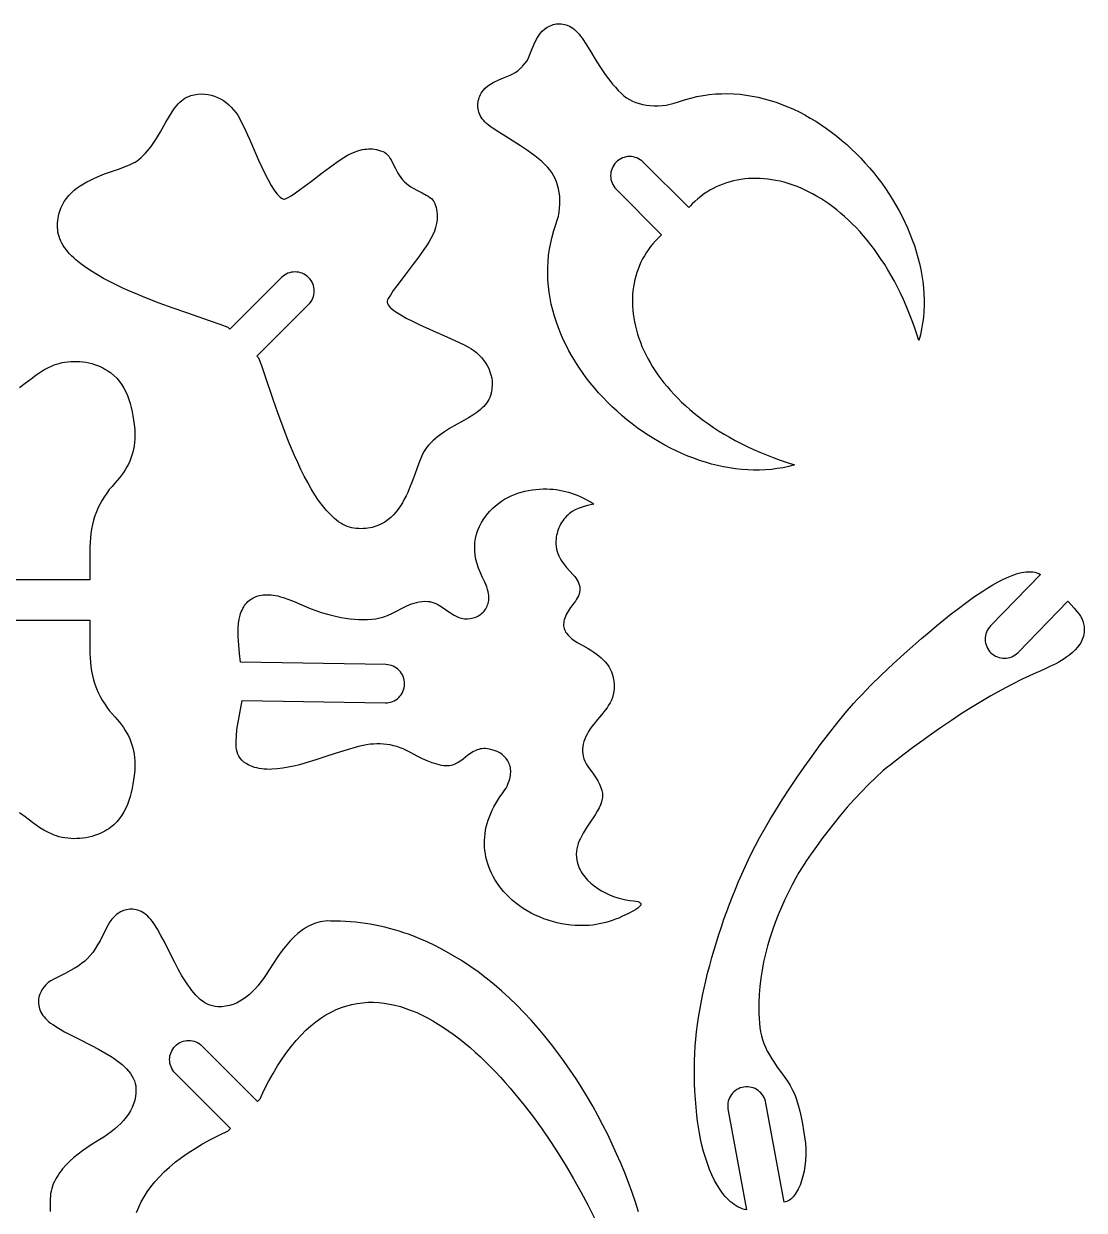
# Model space of a CAD drawing. Extents: x 4 to 246, y 5 to 420.
# Drawn here: x 162.8 to 246.1, y 326.9 to 420 of the extents above; entities that cross this region are included whole.
import ezdxf

# ---------------------------------------------------------------- set-up
doc = ezdxf.new("R2010")
doc.units = 0
doc.layers.add('IMPORT_-_TIRANO', color=18, linetype='CONTINUOUS')

msp = doc.modelspace()

# ---------------------------------------------------------------- linework, layer by layer
at = {"layer": 'IMPORT_-_TIRANO'}
for points in [[(233.116, 395.149), (232.932, 395.72), (232.74, 396.278), (232.54, 396.822), (232.332, 397.353), (232.117, 397.869), (231.895, 398.372), (231.667, 398.862), (231.431, 399.338), (231.19, 399.801), (230.942, 400.25), (230.688, 400.686), (230.429, 401.108), (230.164, 401.517), (229.895, 401.913), (229.62, 402.296), (229.341, 402.666), (229.058, 403.022), (228.77, 403.366), (228.478, 403.696), (228.183, 404.014), (227.885, 404.318), (227.583, 404.61), (227.279, 404.889), (226.971, 405.155), (226.662, 405.409), (226.35, 405.649), (226.036, 405.878), (225.721, 406.093), (225.404, 406.296), (225.086, 406.487), (224.767, 406.665), (224.447, 406.831), (224.127, 406.984), (223.807, 407.125), (223.487, 407.254), (223.167, 407.37), (222.847, 407.475), (222.529, 407.567), (222.211, 407.647), (221.895, 407.716), (221.58, 407.772), (221.267, 407.816), (220.956, 407.849), (220.647, 407.869), (220.341, 407.878), (220.038, 407.875), (219.737, 407.861), (219.44, 407.834), (219.146, 407.796), (218.856, 407.747), (218.57, 407.686), (218.288, 407.614), (218.011, 407.53), (217.738, 407.435), (217.47, 407.328), (217.208, 407.21), (216.951, 407.081), (216.699, 406.941), (216.454, 406.79), (216.215, 406.627), (215.982, 406.454), (215.756, 406.269), (215.536, 406.074), (215.324, 405.867), (215.187, 405.731), (215.041, 405.584), (211.475, 409.15), (211.361, 409.253), (211.239, 409.342), (211.111, 409.418), (210.978, 409.48), (210.84, 409.528), (210.7, 409.562), (210.557, 409.583), (210.413, 409.59), (210.269, 409.583), (210.126, 409.562), (209.985, 409.528), (209.847, 409.48), (209.714, 409.418), (209.586, 409.342), (209.464, 409.253), (209.35, 409.15), (209.247, 409.036), (209.158, 408.914), (209.082, 408.786), (209.02, 408.653), (208.972, 408.515), (208.938, 408.374), (208.917, 408.232), (208.91, 408.087), (208.917, 407.943), (208.938, 407.801), (208.972, 407.66), (209.02, 407.522), (209.082, 407.389), (209.158, 407.261), (209.247, 407.139), (209.35, 407.025), (212.916, 403.459), (212.769, 403.313), (212.633, 403.176), (212.427, 402.964), (212.231, 402.745), (212.047, 402.519), (211.873, 402.286), (211.711, 402.046), (211.559, 401.801), (211.419, 401.55), (211.29, 401.293), (211.172, 401.03), (211.066, 400.762), (210.97, 400.49), (210.887, 400.212), (210.814, 399.93), (210.753, 399.644), (210.704, 399.354), (210.666, 399.06), (210.64, 398.763), (210.625, 398.463), (210.622, 398.159), (210.631, 397.853), (210.651, 397.544), (210.684, 397.233), (210.728, 396.92), (210.784, 396.605), (210.853, 396.289), (210.933, 395.971), (211.025, 395.653), (211.13, 395.333), (211.246, 395.013), (211.375, 394.693), (211.516, 394.373), (211.669, 394.053), (211.835, 393.733), (212.013, 393.414), (212.204, 393.096), (212.407, 392.78), (212.622, 392.464), (212.851, 392.15), (213.091, 391.839), (213.345, 391.529), (213.611, 391.222), (213.89, 390.917), (214.182, 390.615), (214.486, 390.317), (214.804, 390.022), (215.134, 389.73), (215.478, 389.443), (215.834, 389.159), (216.204, 388.88), (216.587, 388.605), (216.983, 388.336), (217.392, 388.071), (217.814, 387.812), (218.25, 387.558), (218.699, 387.311), (219.162, 387.069), (219.638, 386.834), (220.128, 386.605), (220.631, 386.383), (221.147, 386.168), (221.678, 385.961), (222.222, 385.761), (222.78, 385.569), (223.351, 385.384), (222.904, 385.267), (222.453, 385.17), (221.997, 385.093), (221.538, 385.035), (221.075, 384.997), (220.61, 384.977), (220.142, 384.976), (219.672, 384.993), (219.201, 385.028), (218.729, 385.08), (218.257, 385.15), (217.784, 385.236), (217.312, 385.338), (216.841, 385.457), (216.371, 385.591), (215.903, 385.741), (215.438, 385.906), (214.975, 386.086), (214.515, 386.28), (214.059, 386.488), (213.607, 386.709), (213.16, 386.944), (212.718, 387.192), (212.281, 387.453), (211.85, 387.725), (211.426, 388.01), (211.008, 388.307), (210.598, 388.614), (210.196, 388.933), (209.802, 389.262), (209.416, 389.601), (209.04, 389.95), (208.674, 390.309), (208.318, 390.677), (207.972, 391.053), (207.637, 391.438), (207.314, 391.832), (207.003, 392.233), (206.704, 392.641), (206.418, 393.057), (206.145, 393.479), (205.887, 393.908), (205.642, 394.343), (205.412, 394.784), (205.198, 395.23), (204.999, 395.681), (204.816, 396.136), (204.65, 396.596), (204.5, 397.06), (204.369, 397.528), (204.255, 397.999), (204.159, 398.473), (204.083, 398.95), (204.026, 399.428), (203.988, 399.909), (203.971, 400.392), (203.975, 400.875), (204, 401.36), (204.046, 401.845), (204.115, 402.33), (204.206, 402.815), (204.32, 403.299), (204.457, 403.783), (204.619, 404.265), (204.724, 404.587), (204.807, 404.91), (204.869, 405.231), (204.91, 405.55), (204.931, 405.865), (204.932, 406.176), (204.914, 406.481), (204.877, 406.778), (204.822, 407.067), (204.75, 407.346), (204.66, 407.614), (204.553, 407.869), (204.43, 408.111), (204.291, 408.339), (204.137, 408.55), (203.969, 408.743), (203.727, 408.986), (203.476, 409.218), (203.216, 409.441), (202.949, 409.656), (202.676, 409.862), (202.398, 410.062), (201.831, 410.443), (200.693, 411.154), (200.141, 411.495), (199.613, 411.834), (199.448, 411.95), (199.298, 412.068), (199.162, 412.189), (199.039, 412.312), (198.93, 412.437), (198.833, 412.564), (198.749, 412.692), (198.678, 412.821), (198.618, 412.95), (198.57, 413.081), (198.533, 413.211), (198.506, 413.341), (198.49, 413.47), (198.484, 413.598), (198.488, 413.726), (198.502, 413.851), (198.524, 413.975), (198.555, 414.097), (198.594, 414.217), (198.642, 414.334), (198.696, 414.448), (198.759, 414.558), (198.828, 414.665), (198.903, 414.768), (199.072, 414.96), (199.264, 415.134), (199.474, 415.285), (199.7, 415.412), (200.139, 415.617), (200.496, 415.769), (201.027, 415.982), (201.235, 416.075), (201.426, 416.181), (201.616, 416.316), (201.822, 416.498), (201.865, 416.545), (201.912, 416.588), (201.956, 416.635), (202.003, 416.679), (202.184, 416.885), (202.32, 417.075), (202.426, 417.265), (202.519, 417.473), (202.731, 418.004), (202.884, 418.361), (203.088, 418.8), (203.215, 419.026), (203.367, 419.236), (203.54, 419.428), (203.733, 419.597), (203.835, 419.672), (203.942, 419.741), (204.053, 419.804), (204.167, 419.858), (204.283, 419.906), (204.403, 419.945), (204.525, 419.976), (204.649, 419.998), (204.775, 420.012), (204.902, 420.016), (205.03, 420.01), (205.16, 419.994), (205.289, 419.967), (205.42, 419.93), (205.55, 419.882), (205.679, 419.822), (205.808, 419.751), (205.936, 419.667), (206.063, 419.57), (206.188, 419.461), (206.311, 419.338), (206.432, 419.202), (206.55, 419.052), (206.666, 418.887), (207.005, 418.359), (207.346, 417.807), (207.695, 417.24), (208.057, 416.669), (208.438, 416.103), (208.638, 415.824), (208.845, 415.551), (209.059, 415.284), (209.282, 415.024), (209.515, 414.773), (209.757, 414.532), (209.951, 414.363), (210.162, 414.209), (210.389, 414.07), (210.631, 413.947), (210.886, 413.84), (211.154, 413.75), (211.433, 413.678), (211.722, 413.623), (212.019, 413.586), (212.324, 413.568), (212.635, 413.569), (212.95, 413.59), (213.269, 413.632), (213.591, 413.694), (213.913, 413.777), (214.235, 413.882), (214.717, 414.043), (215.201, 414.181), (215.686, 414.295), (216.171, 414.386), (216.656, 414.454), (217.141, 414.501), (217.625, 414.526), (218.109, 414.529), (218.591, 414.512), (219.072, 414.475), (219.551, 414.417), (220.027, 414.341), (220.501, 414.246), (220.972, 414.132), (221.44, 414), (221.904, 413.851), (222.364, 413.684), (222.82, 413.502), (223.271, 413.303), (223.717, 413.088), (224.157, 412.858), (224.592, 412.614), (225.021, 412.355), (225.443, 412.082), (225.859, 411.796), (226.267, 411.498), (226.668, 411.186), (227.062, 410.863), (227.447, 410.529), (227.824, 410.183), (228.191, 409.826), (228.55, 409.46), (228.899, 409.084), (229.238, 408.699), (229.568, 408.305), (229.886, 407.902), (230.194, 407.492), (230.49, 407.075), (230.775, 406.65), (231.048, 406.22), (231.308, 405.783), (231.556, 405.34), (231.791, 404.893), (232.013, 404.441), (232.22, 403.985), (232.414, 403.525), (232.594, 403.062), (232.759, 402.597), (232.909, 402.129), (233.043, 401.659), (233.162, 401.188), (233.265, 400.716), (233.351, 400.243), (233.42, 399.771), (233.472, 399.299), (233.507, 398.828), (233.524, 398.358), (233.523, 397.89), (233.504, 397.425), (233.465, 396.962), (233.407, 396.503), (233.33, 396.047), (233.233, 395.596)], [(178.873, 396.185), (178.26, 396.412), (177.497, 396.677), (175.627, 397.312), (174.571, 397.682), (173.468, 398.086), (172.344, 398.523), (171.782, 398.753), (171.225, 398.992), (170.674, 399.239), (170.135, 399.493), (169.61, 399.756), (169.101, 400.026), (168.613, 400.303), (168.149, 400.588), (167.711, 400.881), (167.303, 401.181), (166.928, 401.488), (166.754, 401.644), (166.59, 401.802), (166.435, 401.962), (166.291, 402.124), (166.157, 402.287), (166.034, 402.452), (165.923, 402.619), (165.824, 402.787), (165.737, 402.957), (165.663, 403.129), (165.601, 403.303), (165.554, 403.478), (165.52, 403.655), (165.5, 403.834), (165.49, 404.028), (165.489, 404.216), (165.495, 404.399), (165.509, 404.576), (165.53, 404.747), (165.558, 404.914), (165.593, 405.075), (165.635, 405.231), (165.737, 405.528), (165.863, 405.806), (166.012, 406.067), (166.181, 406.31), (166.369, 406.537), (166.574, 406.748), (166.795, 406.945), (167.029, 407.129), (167.275, 407.3), (167.53, 407.459), (167.795, 407.608), (168.066, 407.747), (168.341, 407.876), (168.62, 407.998), (169.18, 408.221), (169.732, 408.422), (170.262, 408.61), (170.755, 408.791), (171.198, 408.973), (171.397, 409.066), (171.577, 409.162), (171.739, 409.262), (171.879, 409.367), (172.058, 409.524), (172.229, 409.687), (172.391, 409.856), (172.546, 410.03), (172.833, 410.39), (173.096, 410.763), (173.339, 411.144), (173.565, 411.527), (173.989, 412.279), (174.195, 412.639), (174.403, 412.98), (174.618, 413.299), (174.729, 413.448), (174.843, 413.59), (174.961, 413.723), (175.084, 413.847), (175.211, 413.962), (175.344, 414.066), (175.484, 414.16), (175.629, 414.242), (175.782, 414.312), (175.943, 414.37), (176.222, 414.442), (176.499, 414.487), (176.771, 414.505), (177.039, 414.498), (177.301, 414.466), (177.558, 414.411), (177.807, 414.334), (178.05, 414.236), (178.284, 414.119), (178.509, 413.982), (178.725, 413.828), (178.931, 413.657), (179.126, 413.471), (179.308, 413.27), (179.479, 413.057), (179.637, 412.831), (179.737, 412.659), (179.916, 412.318), (180.113, 411.911), (180.547, 410.946), (181.023, 409.865), (181.27, 409.313), (181.52, 408.77), (181.771, 408.248), (182.021, 407.761), (182.266, 407.321), (182.506, 406.94), (182.623, 406.775), (182.737, 406.631), (182.849, 406.508), (182.958, 406.407), (183.063, 406.331), (183.165, 406.28), (183.263, 406.258), (183.31, 406.257), (183.357, 406.264), (183.442, 406.293), (183.551, 406.346), (183.828, 406.511), (184.17, 406.744), (184.561, 407.026), (185.417, 407.669), (186.256, 408.303), (186.831, 408.734), (187.402, 409.15), (187.687, 409.344), (187.973, 409.526), (188.26, 409.692), (188.55, 409.839), (188.842, 409.964), (189.138, 410.065), (189.438, 410.139), (189.589, 410.165), (189.742, 410.182), (189.896, 410.191), (190.052, 410.192), (190.209, 410.184), (190.368, 410.166), (190.528, 410.138), (190.69, 410.1), (190.854, 410.051), (191.02, 409.992), (191.157, 409.925), (191.28, 409.838), (191.391, 409.733), (191.493, 409.612), (191.587, 409.476), (191.676, 409.329), (191.846, 409.005), (192.019, 408.655), (192.211, 408.296), (192.32, 408.119), (192.439, 407.944), (192.572, 407.775), (192.72, 407.614), (192.882, 407.466), (193.05, 407.333), (193.225, 407.214), (193.403, 407.105), (193.761, 406.913), (194.111, 406.74), (194.435, 406.57), (194.583, 406.481), (194.718, 406.387), (194.839, 406.285), (194.945, 406.174), (195.032, 406.051), (195.098, 405.914), (195.158, 405.748), (195.206, 405.584), (195.244, 405.422), (195.272, 405.262), (195.29, 405.103), (195.298, 404.946), (195.298, 404.79), (195.289, 404.636), (195.271, 404.483), (195.245, 404.332), (195.172, 404.032), (195.071, 403.736), (194.945, 403.444), (194.798, 403.154), (194.632, 402.867), (194.45, 402.581), (194.256, 402.296), (193.84, 401.725), (193.409, 401.15), (192.775, 400.311), (192.132, 399.455), (191.85, 399.064), (191.618, 398.722), (191.452, 398.445), (191.4, 398.336), (191.37, 398.251), (191.364, 398.157), (191.387, 398.059), (191.437, 397.957), (191.513, 397.851), (191.614, 397.743), (191.737, 397.631), (191.882, 397.517), (192.046, 397.4), (192.427, 397.16), (192.867, 396.915), (193.354, 396.665), (193.876, 396.414), (194.971, 395.917), (196.052, 395.441), (197.017, 395.006), (197.425, 394.81), (197.765, 394.631), (197.938, 394.53), (198.163, 394.373), (198.377, 394.202), (198.577, 394.019), (198.763, 393.825), (198.934, 393.619), (199.088, 393.403), (199.225, 393.178), (199.342, 392.944), (199.44, 392.701), (199.517, 392.452), (199.572, 392.195), (199.604, 391.933), (199.611, 391.665), (199.593, 391.392), (199.548, 391.116), (199.476, 390.837), (199.419, 390.676), (199.348, 390.523), (199.266, 390.378), (199.172, 390.238), (199.068, 390.105), (198.953, 389.978), (198.829, 389.855), (198.696, 389.737), (198.405, 389.512), (198.086, 389.297), (197.745, 389.089), (197.385, 388.883), (196.633, 388.459), (196.25, 388.233), (195.869, 387.99), (195.496, 387.727), (195.314, 387.587), (195.136, 387.44), (194.962, 387.285), (194.793, 387.123), (194.63, 386.952), (194.473, 386.773), (194.368, 386.633), (194.268, 386.471), (194.172, 386.291), (194.079, 386.092), (193.897, 385.649), (193.716, 385.155), (193.529, 384.626), (193.327, 384.074), (193.104, 383.514), (192.982, 383.235), (192.853, 382.959), (192.714, 382.689), (192.565, 382.424), (192.406, 382.168), (192.235, 381.923), (192.051, 381.689), (191.854, 381.468), (191.643, 381.263), (191.416, 381.075), (191.173, 380.906), (190.912, 380.757), (190.634, 380.631), (190.488, 380.577), (190.337, 380.529), (190.181, 380.487), (190.019, 380.452), (189.853, 380.424), (189.681, 380.403), (189.504, 380.389), (189.322, 380.383), (189.133, 380.384), (188.939, 380.394), (188.761, 380.414), (188.584, 380.447), (188.409, 380.495), (188.235, 380.557), (188.063, 380.631), (187.893, 380.718), (187.725, 380.817), (187.558, 380.928), (187.393, 381.051), (187.23, 381.185), (187.068, 381.329), (186.908, 381.484), (186.75, 381.648), (186.594, 381.822), (186.287, 382.197), (185.987, 382.605), (185.695, 383.043), (185.409, 383.507), (185.132, 383.995), (184.862, 384.504), (184.6, 385.029), (184.345, 385.568), (184.098, 386.118), (183.86, 386.676), (183.629, 387.238), (183.192, 388.362), (182.788, 389.465), (182.418, 390.521), (181.783, 392.391), (181.519, 393.153), (181.291, 393.767), (181.144, 393.914), (185.201, 397.97), (185.304, 398.084), (185.393, 398.206), (185.469, 398.334), (185.531, 398.467), (185.579, 398.605), (185.613, 398.746), (185.634, 398.889), (185.641, 399.033), (185.634, 399.177), (185.614, 399.32), (185.579, 399.46), (185.531, 399.598), (185.469, 399.731), (185.393, 399.859), (185.304, 399.981), (185.201, 400.095), (185.087, 400.198), (184.965, 400.287), (184.837, 400.363), (184.704, 400.425), (184.566, 400.473), (184.425, 400.508), (184.283, 400.528), (184.138, 400.535), (183.994, 400.528), (183.852, 400.508), (183.711, 400.473), (183.573, 400.425), (183.44, 400.363), (183.312, 400.287), (183.19, 400.198), (183.076, 400.095), (179.02, 396.038)], [(191.388, 373.562), (191.783, 373.743), (192.162, 373.939), (192.534, 374.135), (192.905, 374.319), (193.094, 374.402), (193.285, 374.478), (193.481, 374.544), (193.681, 374.599), (193.888, 374.642), (194.102, 374.67), (194.324, 374.682), (194.555, 374.677), (194.724, 374.657), (194.886, 374.621), (195.043, 374.571), (195.195, 374.508), (195.343, 374.434), (195.488, 374.351), (195.772, 374.166), (196.054, 373.967), (196.341, 373.77), (196.488, 373.676), (196.639, 373.588), (196.794, 373.508), (196.954, 373.437), (197.072, 373.395), (197.19, 373.361), (197.309, 373.335), (197.427, 373.317), (197.546, 373.308), (197.664, 373.306), (197.896, 373.324), (198.121, 373.372), (198.337, 373.447), (198.539, 373.548), (198.726, 373.675), (198.812, 373.747), (198.894, 373.825), (198.97, 373.908), (199.04, 373.997), (199.104, 374.091), (199.162, 374.19), (199.213, 374.294), (199.256, 374.403), (199.292, 374.517), (199.32, 374.634), (199.339, 374.756), (199.35, 374.883), (199.352, 375.013), (199.344, 375.146), (199.326, 375.284), (199.298, 375.425), (199.247, 375.619), (199.184, 375.811), (199.033, 376.19), (198.863, 376.561), (198.69, 376.926), (198.544, 377.271), (198.426, 377.615), (198.337, 377.957), (198.276, 378.296), (198.244, 378.633), (198.239, 378.966), (198.263, 379.295), (198.313, 379.619), (198.391, 379.939), (198.495, 380.253), (198.626, 380.561), (198.783, 380.862), (198.966, 381.156), (199.175, 381.443), (199.409, 381.721), (199.668, 381.991), (199.883, 382.188), (200.108, 382.371), (200.342, 382.539), (200.584, 382.692), (200.834, 382.831), (201.091, 382.956), (201.355, 383.067), (201.624, 383.165), (201.898, 383.25), (202.177, 383.322), (202.459, 383.382), (202.744, 383.429), (203.032, 383.464), (203.321, 383.488), (203.612, 383.499), (203.902, 383.5), (204.154, 383.491), (204.402, 383.473), (204.648, 383.445), (204.89, 383.409), (205.13, 383.363), (205.367, 383.309), (205.602, 383.247), (205.833, 383.175), (206.062, 383.096), (206.288, 383.008), (206.512, 382.913), (206.733, 382.809), (206.951, 382.698), (207.167, 382.579), (207.381, 382.452), (207.591, 382.319), (207.086, 382.201), (206.837, 382.134), (206.593, 382.055), (206.355, 381.962), (206.124, 381.852), (205.901, 381.721), (205.686, 381.567), (205.566, 381.465), (205.453, 381.357), (205.346, 381.243), (205.245, 381.123), (205.152, 380.999), (205.065, 380.87), (204.986, 380.736), (204.914, 380.598), (204.85, 380.457), (204.793, 380.312), (204.744, 380.165), (204.703, 380.015), (204.67, 379.862), (204.645, 379.708), (204.628, 379.552), (204.62, 379.395), (204.622, 379.182), (204.639, 378.979), (204.67, 378.786), (204.714, 378.603), (204.77, 378.428), (204.837, 378.26), (204.915, 378.098), (205.003, 377.941), (205.1, 377.789), (205.205, 377.64), (205.437, 377.348), (205.964, 376.761), (206.089, 376.617), (206.198, 376.476), (206.29, 376.338), (206.366, 376.201), (206.425, 376.066), (206.468, 375.932), (206.495, 375.799), (206.507, 375.665), (206.502, 375.532), (206.481, 375.397), (206.444, 375.261), (206.392, 375.124), (206.324, 374.984), (206.241, 374.841), (206.143, 374.696), (206.029, 374.546), (205.854, 374.33), (205.753, 374.197), (205.51, 373.79), (205.43, 373.643), (205.364, 373.502), (205.311, 373.367), (205.271, 373.237), (205.242, 373.112), (205.225, 372.992), (205.218, 372.876), (205.222, 372.765), (205.236, 372.659), (205.26, 372.556), (205.292, 372.458), (205.333, 372.363), (205.381, 372.272), (205.437, 372.184), (205.57, 372.018), (205.726, 371.864), (205.901, 371.719), (206.092, 371.582), (206.295, 371.452), (206.718, 371.207), (207.139, 370.97), (207.365, 370.837), (207.581, 370.699), (207.787, 370.558), (207.982, 370.411), (208.165, 370.258), (208.336, 370.097), (208.494, 369.928), (208.638, 369.749), (208.767, 369.56), (208.88, 369.359), (208.977, 369.145), (209.056, 368.917), (209.117, 368.675), (209.16, 368.416), (209.183, 368.14), (209.185, 367.847), (209.165, 367.6), (209.122, 367.365), (209.057, 367.141), (208.973, 366.927), (208.872, 366.722), (208.756, 366.523), (208.628, 366.331), (208.49, 366.144), (208.195, 365.779), (207.887, 365.417), (207.587, 365.05), (207.445, 364.861), (207.312, 364.666), (207.184, 364.461), (207.07, 364.26), (206.97, 364.062), (206.884, 363.866), (206.814, 363.672), (206.76, 363.479), (206.722, 363.288), (206.702, 363.096), (206.7, 362.905), (206.717, 362.713), (206.754, 362.52), (206.811, 362.326), (206.889, 362.129), (206.989, 361.93), (207.111, 361.727), (207.256, 361.521), (207.507, 361.18), (207.722, 360.869), (207.9, 360.583), (208.044, 360.32), (208.153, 360.073), (208.228, 359.84), (208.253, 359.727), (208.269, 359.615), (208.278, 359.504), (208.278, 359.394), (208.271, 359.284), (208.256, 359.174), (208.201, 358.948), (208.117, 358.714), (208.002, 358.467), (207.859, 358.203), (207.686, 357.917), (207.259, 357.262), (206.996, 356.866), (206.752, 356.472), (206.641, 356.275), (206.539, 356.076), (206.447, 355.875), (206.369, 355.672), (206.305, 355.465), (206.256, 355.256), (206.225, 355.042), (206.213, 354.824), (206.222, 354.6), (206.253, 354.371), (206.308, 354.136), (206.389, 353.893), (206.451, 353.743), (206.522, 353.597), (206.601, 353.455), (206.688, 353.317), (206.782, 353.182), (206.883, 353.051), (207.106, 352.801), (207.352, 352.567), (207.619, 352.349), (207.902, 352.148), (208.2, 351.965), (208.51, 351.799), (208.826, 351.651), (209.148, 351.522), (209.472, 351.411), (209.793, 351.32), (210.111, 351.248), (210.42, 351.197), (210.719, 351.166), (210.892, 351.147), (211.047, 351.11), (211.116, 351.083), (211.176, 351.048), (211.228, 351.004), (211.271, 350.951), (211.285, 350.916), (211.285, 350.877), (211.273, 350.836), (211.248, 350.793), (211.165, 350.7), (211.044, 350.6), (210.891, 350.495), (210.712, 350.387), (210.304, 350.171), (209.796, 349.932), (209.544, 349.824), (209.292, 349.725), (209.041, 349.634), (208.789, 349.551), (208.536, 349.478), (208.282, 349.413), (208.025, 349.358), (207.767, 349.312), (207.505, 349.275), (207.24, 349.248), (206.971, 349.231), (206.698, 349.224), (206.42, 349.227), (206.136, 349.24), (205.779, 349.271), (205.423, 349.318), (205.067, 349.379), (204.712, 349.456), (204.36, 349.546), (204.012, 349.652), (203.667, 349.772), (203.328, 349.906), (202.996, 350.054), (202.67, 350.216), (202.352, 350.393), (202.043, 350.582), (201.744, 350.786), (201.456, 351.003), (201.179, 351.233), (200.915, 351.477), (200.7, 351.694), (200.498, 351.916), (200.309, 352.142), (200.133, 352.372), (199.97, 352.607), (199.819, 352.845), (199.681, 353.087), (199.556, 353.333), (199.444, 353.581), (199.345, 353.832), (199.258, 354.086), (199.185, 354.341), (199.124, 354.6), (199.076, 354.859), (199.04, 355.121), (199.018, 355.384), (199.008, 355.648), (199.011, 355.913), (199.027, 356.178), (199.056, 356.444), (199.097, 356.71), (199.152, 356.976), (199.219, 357.242), (199.299, 357.507), (199.392, 357.771), (199.498, 358.034), (199.616, 358.296), (199.747, 358.556), (199.892, 358.815), (200.048, 359.071), (200.218, 359.326), (200.401, 359.577), (200.51, 359.729), (200.609, 359.879), (200.698, 360.027), (200.776, 360.173), (200.845, 360.317), (200.904, 360.459), (200.954, 360.598), (200.995, 360.735), (201.026, 360.87), (201.049, 361.002), (201.063, 361.131), (201.069, 361.257), (201.066, 361.381), (201.056, 361.501), (201.038, 361.618), (201.013, 361.731), (200.98, 361.841), (200.94, 361.947), (200.894, 362.05), (200.841, 362.148), (200.715, 362.333), (200.566, 362.501), (200.395, 362.65), (200.203, 362.781), (199.992, 362.891), (199.765, 362.981), (199.584, 363.035), (199.412, 363.076), (199.249, 363.102), (199.095, 363.117), (198.949, 363.119), (198.811, 363.11), (198.679, 363.091), (198.553, 363.063), (198.434, 363.027), (198.319, 362.982), (198.104, 362.874), (197.902, 362.746), (197.711, 362.603), (197.338, 362.303), (197.148, 362.159), (196.949, 362.028), (196.738, 361.917), (196.626, 361.871), (196.509, 361.832), (196.387, 361.801), (196.259, 361.78), (196.124, 361.768), (195.982, 361.767), (195.812, 361.779), (195.637, 361.805), (195.457, 361.842), (195.273, 361.889), (194.897, 362.011), (194.519, 362.16), (194.146, 362.328), (193.787, 362.505), (193.142, 362.848), (192.887, 362.979), (192.632, 363.094), (192.376, 363.194), (192.119, 363.279), (191.86, 363.349), (191.601, 363.405), (191.341, 363.447), (191.079, 363.475), (190.817, 363.489), (190.553, 363.491), (190.288, 363.48), (190.021, 363.456), (189.754, 363.421), (189.484, 363.373), (189.213, 363.315), (188.941, 363.245), (188.213, 363.03), (187.286, 362.742), (186.554, 362.504), (185.754, 362.24), (184.908, 361.979), (184.476, 361.858), (184.04, 361.749), (183.604, 361.654), (183.17, 361.578), (182.742, 361.524), (182.321, 361.496), (182.115, 361.493), (181.912, 361.497), (181.712, 361.509), (181.515, 361.53), (181.323, 361.56), (181.135, 361.6), (180.953, 361.65), (180.775, 361.71), (180.516, 361.819), (180.294, 361.939), (180.105, 362.069), (179.948, 362.211), (179.819, 362.362), (179.715, 362.523), (179.636, 362.694), (179.577, 362.874), (179.537, 363.062), (179.514, 363.26), (179.503, 363.465), (179.504, 363.679), (179.53, 364.129), (179.57, 364.607), (179.988, 366.898), (191.204, 366.705), (191.358, 366.71), (191.508, 366.73), (191.652, 366.764), (191.791, 366.813), (191.923, 366.873), (192.049, 366.947), (192.166, 367.031), (192.274, 367.126), (192.373, 367.231), (192.461, 367.345), (192.539, 367.468), (192.604, 367.598), (192.657, 367.735), (192.697, 367.879), (192.722, 368.028), (192.732, 368.181), (192.727, 368.335), (192.707, 368.484), (192.673, 368.629), (192.625, 368.768), (192.564, 368.9), (192.491, 369.025), (192.406, 369.143), (192.311, 369.251), (192.206, 369.35), (192.092, 369.438), (191.969, 369.516), (191.839, 369.581), (191.702, 369.634), (191.559, 369.674), (191.41, 369.699), (191.256, 369.709), (179.854, 369.907), (179.778, 370.578), (179.708, 371.241), (179.682, 371.572), (179.664, 371.906), (179.657, 372.242), (179.663, 372.583), (179.689, 372.939), (179.739, 373.272), (179.813, 373.581), (179.859, 373.726), (179.911, 373.865), (179.969, 373.998), (180.032, 374.124), (180.101, 374.243), (180.176, 374.356), (180.256, 374.462), (180.341, 374.561), (180.432, 374.654), (180.529, 374.739), (180.631, 374.818), (180.738, 374.889), (180.851, 374.953), (180.968, 375.01), (181.091, 375.06), (181.219, 375.102), (181.352, 375.137), (181.49, 375.164), (181.633, 375.183), (181.781, 375.195), (181.934, 375.199), (182.092, 375.195), (182.254, 375.183), (182.422, 375.163), (182.77, 375.099), (182.992, 375.044), (183.212, 374.98), (183.644, 374.833), (184.069, 374.666), (184.49, 374.487), (185.331, 374.123), (185.756, 373.956), (186.189, 373.808), (186.783, 373.64), (187.1, 373.561), (187.427, 373.488), (187.763, 373.422), (188.105, 373.364), (188.451, 373.316), (188.798, 373.28), (189.146, 373.256), (189.49, 373.246), (189.831, 373.252), (190.164, 373.275), (190.489, 373.316), (190.802, 373.376), (191.103, 373.458)], [(220.007, 354.978), (220.28, 355.515), (220.609, 356.124), (220.989, 356.795), (221.416, 357.52), (221.885, 358.291), (222.393, 359.099), (222.936, 359.937), (223.508, 360.794), (224.106, 361.664), (224.726, 362.537), (225.362, 363.405), (226.012, 364.26), (226.67, 365.093), (227.332, 365.896), (227.994, 366.66), (228.324, 367.025), (228.652, 367.378), (229.322, 368.062), (230.158, 368.878), (231.128, 369.791), (232.197, 370.764), (233.33, 371.762), (233.91, 372.258), (234.494, 372.748), (235.077, 373.225), (235.654, 373.686), (236.222, 374.126), (236.777, 374.541), (237.407, 374.995), (237.762, 375.239), (238.136, 375.489), (238.527, 375.737), (238.929, 375.978), (239.339, 376.207), (239.753, 376.418), (240.165, 376.605), (240.572, 376.764), (240.773, 376.83), (240.97, 376.887), (241.164, 376.934), (241.354, 376.97), (241.54, 376.995), (241.721, 377.007), (241.896, 377.007), (242.065, 376.993), (242.228, 376.964), (242.383, 376.921), (242.531, 376.862), (242.67, 376.786), (238.749, 372.764), (238.647, 372.649), (238.559, 372.526), (238.485, 372.397), (238.425, 372.263), (238.378, 372.125), (238.346, 371.983), (238.327, 371.84), (238.322, 371.696), (238.33, 371.552), (238.353, 371.409), (238.389, 371.269), (238.439, 371.132), (238.502, 370.999), (238.58, 370.872), (238.67, 370.752), (238.775, 370.639), (238.89, 370.537), (239.013, 370.449), (239.142, 370.375), (239.276, 370.315), (239.414, 370.269), (239.556, 370.236), (239.699, 370.217), (239.843, 370.212), (239.987, 370.221), (240.129, 370.243), (240.27, 370.279), (240.407, 370.329), (240.539, 370.393), (240.667, 370.47), (240.787, 370.561), (240.9, 370.666), (244.818, 374.692), (245.299, 374.145), (245.524, 373.887), (245.694, 373.682), (245.808, 373.516), (245.905, 373.331), (245.984, 373.132), (246.043, 372.923), (246.083, 372.71), (246.101, 372.497), (246.098, 372.288), (246.072, 372.088), (246.039, 371.95), (245.997, 371.815), (245.946, 371.684), (245.886, 371.557), (245.818, 371.434), (245.743, 371.315), (245.573, 371.087), (245.383, 370.874), (245.178, 370.676), (244.961, 370.493), (244.74, 370.323), (244.53, 370.176), (244.314, 370.037), (244.093, 369.907), (243.868, 369.783), (243.408, 369.553), (242.937, 369.341), (242.082, 368.958), (241.237, 368.558), (240.404, 368.14), (239.582, 367.707), (238.773, 367.26), (237.978, 366.799), (237.198, 366.327), (236.433, 365.844), (235.664, 365.338), (234.88, 364.804), (234.099, 364.256), (233.339, 363.71), (232.616, 363.179), (231.948, 362.679), (231.354, 362.225), (230.85, 361.83), (230.571, 361.602), (230.29, 361.363), (229.725, 360.853), (229.159, 360.306), (228.597, 359.729), (228.041, 359.13), (227.496, 358.514), (226.966, 357.889), (226.454, 357.262), (225.964, 356.64), (225.499, 356.029), (225.064, 355.436), (224.663, 354.868), (224.298, 354.332), (223.975, 353.835), (223.696, 353.384), (223.466, 352.985), (223.161, 352.42), (222.869, 351.847), (222.589, 351.265), (222.323, 350.676), (222.072, 350.079), (221.836, 349.476), (221.617, 348.866), (221.416, 348.25), (221.233, 347.629), (221.07, 347.003), (220.927, 346.373), (220.805, 345.739), (220.706, 345.102), (220.63, 344.461), (220.579, 343.818), (220.552, 343.173), (220.547, 342.732), (220.551, 342.319), (220.566, 341.933), (220.593, 341.57), (220.633, 341.226), (220.688, 340.899), (220.757, 340.584), (220.843, 340.278), (220.946, 339.979), (221.068, 339.682), (221.21, 339.384), (221.373, 339.083), (221.558, 338.774), (221.766, 338.454), (221.998, 338.12), (222.256, 337.768), (222.546, 337.374), (222.797, 337.012), (223.014, 336.666), (223.203, 336.322), (223.367, 335.964), (223.513, 335.577), (223.644, 335.146), (223.765, 334.655), (223.866, 334.188), (223.967, 333.68), (224.063, 333.156), (224.146, 332.639), (224.204, 332.163), (224.233, 331.694), (224.236, 331.234), (224.215, 330.788), (224.17, 330.357), (224.103, 329.945), (224.016, 329.554), (223.91, 329.189), (223.786, 328.851), (223.646, 328.544), (223.491, 328.271), (223.409, 328.149), (223.323, 328.035), (223.235, 327.932), (223.143, 327.839), (223.049, 327.757), (222.953, 327.685), (222.854, 327.626), (222.754, 327.578), (222.651, 327.542), (222.547, 327.519), (221.093, 335.3), (221.062, 335.451), (221.017, 335.595), (220.959, 335.732), (220.888, 335.861), (220.805, 335.981), (220.712, 336.092), (220.609, 336.193), (220.497, 336.284), (220.377, 336.364), (220.25, 336.432), (220.116, 336.487), (219.977, 336.53), (219.832, 336.559), (219.684, 336.574), (219.533, 336.574), (219.38, 336.559), (219.23, 336.528), (219.086, 336.483), (218.949, 336.424), (218.82, 336.354), (218.7, 336.271), (218.589, 336.178), (218.488, 336.075), (218.397, 335.963), (218.317, 335.843), (218.249, 335.716), (218.193, 335.582), (218.151, 335.443), (218.122, 335.298), (218.107, 335.151), (218.107, 335), (218.122, 334.847), (219.593, 326.914), (219.421, 326.952), (219.253, 327.003), (219.088, 327.066), (218.927, 327.141), (218.77, 327.228), (218.617, 327.327), (218.468, 327.436), (218.322, 327.555), (218.18, 327.685), (218.042, 327.824), (217.908, 327.972), (217.777, 328.13), (217.651, 328.295), (217.528, 328.469), (217.293, 328.838), (217.074, 329.234), (216.871, 329.654), (216.682, 330.095), (216.509, 330.552), (216.351, 331.023), (216.209, 331.505), (216.082, 331.993), (215.97, 332.486), (215.88, 332.949), (215.802, 333.414), (215.736, 333.882), (215.679, 334.35), (215.592, 335.291), (215.531, 336.232), (215.505, 336.839), (215.491, 337.436), (215.49, 338.026), (215.501, 338.608), (215.523, 339.185), (215.558, 339.757), (215.605, 340.326), (215.663, 340.893), (215.733, 341.459), (215.814, 342.025), (215.906, 342.592), (216.01, 343.163), (216.124, 343.737), (216.249, 344.316), (216.385, 344.902), (216.531, 345.495), (216.691, 346.107), (216.858, 346.718), (217.033, 347.326), (217.216, 347.931), (217.407, 348.534), (217.605, 349.134), (217.811, 349.732), (218.025, 350.327), (218.246, 350.919), (218.475, 351.508), (218.712, 352.094), (218.956, 352.677), (219.208, 353.257), (219.467, 353.834), (219.733, 354.408)]]:
    msp.add_lwpolyline(points, close=True, dxfattribs=at)
for points in [[(162.496, 391.474), (162.936, 391.797), (163.514, 392.233), (163.807, 392.446), (164.105, 392.651), (164.411, 392.842), (164.726, 393.016), (165.054, 393.168), (165.222, 393.235), (165.395, 393.295), (165.615, 393.36), (165.838, 393.413), (166.066, 393.455), (166.297, 393.486), (166.53, 393.506), (166.765, 393.515), (167.001, 393.512), (167.237, 393.498), (167.472, 393.474), (167.706, 393.439), (167.939, 393.392), (168.168, 393.335), (168.395, 393.267), (168.617, 393.189), (168.834, 393.099), (169.046, 392.999), (169.207, 392.915), (169.36, 392.825), (169.506, 392.73), (169.645, 392.63), (169.903, 392.417), (170.136, 392.187), (170.345, 391.942), (170.532, 391.682), (170.698, 391.408), (170.845, 391.123), (170.974, 390.826), (171.086, 390.521), (171.184, 390.207), (171.269, 389.886), (171.342, 389.559), (171.404, 389.228), (171.505, 388.557), (171.546, 388.171), (171.565, 387.69), (171.553, 387.414), (171.529, 387.145), (171.495, 386.884), (171.448, 386.631), (171.391, 386.384), (171.322, 386.143), (171.241, 385.908), (171.149, 385.678), (171.045, 385.453), (170.93, 385.232), (170.803, 385.014), (170.664, 384.799), (170.514, 384.587), (170.352, 384.377), (170.178, 384.168), (169.992, 383.96), (169.762, 383.704), (169.548, 383.445), (169.348, 383.182), (169.161, 382.912), (168.988, 382.632), (168.827, 382.341), (168.679, 382.036), (168.542, 381.715), (168.418, 381.378), (168.314, 381.039), (168.227, 380.699), (168.158, 380.356), (168.104, 380.011), (168.066, 379.661), (168.042, 379.308), (168.03, 378.95), (168.027, 376.359), (158.788, 376.359)], [(158.788, 373.205), (168.027, 373.205), (168.03, 370.614), (168.042, 370.256), (168.066, 369.903), (168.104, 369.554), (168.158, 369.208), (168.227, 368.865), (168.314, 368.525), (168.418, 368.187), (168.542, 367.85), (168.679, 367.528), (168.827, 367.223), (168.988, 366.932), (169.161, 366.653), (169.348, 366.383), (169.548, 366.119), (169.762, 365.861), (169.992, 365.604), (170.178, 365.396), (170.352, 365.188), (170.514, 364.977), (170.664, 364.765), (170.803, 364.55), (170.93, 364.333), (171.045, 364.111), (171.149, 363.886), (171.241, 363.656), (171.322, 363.421), (171.391, 363.18), (171.448, 362.933), (171.495, 362.68), (171.529, 362.419), (171.553, 362.151), (171.565, 361.874), (171.546, 361.393), (171.505, 361.007), (171.458, 360.671), (171.404, 360.337), (171.342, 360.005), (171.269, 359.679), (171.184, 359.358), (171.086, 359.044), (170.974, 358.738), (170.845, 358.442), (170.698, 358.156), (170.532, 357.883), (170.345, 357.623), (170.136, 357.377), (169.903, 357.147), (169.777, 357.039), (169.645, 356.934), (169.506, 356.835), (169.36, 356.74), (169.207, 356.65), (169.046, 356.565), (168.834, 356.465), (168.617, 356.376), (168.395, 356.297), (168.168, 356.229), (167.939, 356.172), (167.706, 356.126), (167.472, 356.091), (167.237, 356.066), (167.001, 356.052), (166.765, 356.05), (166.53, 356.058), (166.297, 356.078), (166.066, 356.109), (165.838, 356.151), (165.615, 356.204), (165.395, 356.269), (165.222, 356.329), (165.054, 356.396), (164.726, 356.549), (164.411, 356.723), (164.105, 356.914), (163.807, 357.118), (163.514, 357.331), (162.936, 357.768), (162.496, 358.091)], [(211.098, 326.773), (210.853, 327.532), (210.592, 328.292), (210.314, 329.052), (210.02, 329.812), (209.709, 330.571), (209.382, 331.327), (209.039, 332.081), (208.681, 332.83), (208.307, 333.574), (207.917, 334.312), (207.513, 335.044), (207.093, 335.768), (206.659, 336.483), (206.21, 337.189), (205.746, 337.885), (205.269, 338.57), (204.777, 339.242), (204.272, 339.902), (203.753, 340.548), (203.221, 341.179), (202.675, 341.794), (202.116, 342.393), (201.545, 342.975), (200.961, 343.538), (200.364, 344.082), (199.755, 344.606), (199.134, 345.109), (198.501, 345.59), (197.856, 346.048), (197.2, 346.483), (196.532, 346.893), (195.853, 347.278), (195.164, 347.636), (194.463, 347.968), (194.109, 348.123), (193.752, 348.271), (193.393, 348.412), (193.031, 348.545), (192.666, 348.671), (192.299, 348.79), (191.93, 348.9), (191.558, 349.003), (191.183, 349.098), (190.806, 349.185), (190.427, 349.264), (190.045, 349.335), (189.661, 349.397), (189.275, 349.451), (188.886, 349.496), (188.495, 349.532), (188.102, 349.56), (187.706, 349.579), (187.309, 349.589), (186.909, 349.589), (186.702, 349.59), (186.5, 349.578), (186.301, 349.554), (186.107, 349.518), (185.916, 349.471), (185.729, 349.412), (185.545, 349.344), (185.366, 349.265), (185.19, 349.177), (185.017, 349.08), (184.848, 348.975), (184.683, 348.861), (184.363, 348.613), (184.057, 348.339), (183.763, 348.043), (183.483, 347.729), (183.216, 347.4), (182.96, 347.062), (182.717, 346.718), (182.485, 346.371), (182.055, 345.686), (181.863, 345.381), (181.664, 345.087), (181.458, 344.806), (181.245, 344.538), (181.024, 344.285), (180.796, 344.049), (180.561, 343.829), (180.317, 343.629), (180.066, 343.449), (179.807, 343.29), (179.539, 343.153), (179.263, 343.041), (178.979, 342.953), (178.686, 342.893), (178.385, 342.86), (178.231, 342.854), (178.074, 342.856), (177.86, 342.876), (177.651, 342.918), (177.449, 342.982), (177.253, 343.067), (177.062, 343.171), (176.876, 343.294), (176.696, 343.434), (176.52, 343.59), (176.349, 343.762), (176.182, 343.948), (176.02, 344.146), (175.86, 344.357), (175.705, 344.578), (175.552, 344.81), (175.256, 345.297), (174.969, 345.81), (174.689, 346.34), (174.143, 347.416), (173.873, 347.944), (173.601, 348.455), (173.326, 348.939), (173.045, 349.387), (172.93, 349.552), (172.812, 349.702), (172.691, 349.838), (172.568, 349.961), (172.443, 350.07), (172.316, 350.167), (172.188, 350.251), (172.059, 350.322), (171.929, 350.382), (171.799, 350.43), (171.669, 350.467), (171.54, 350.494), (171.41, 350.51), (171.282, 350.515), (171.155, 350.512), (171.029, 350.498), (170.905, 350.476), (170.783, 350.445), (170.663, 350.406), (170.547, 350.358), (170.433, 350.304), (170.322, 350.241), (170.215, 350.172), (170.113, 350.097), (169.92, 349.927), (169.747, 349.736), (169.595, 349.526), (169.468, 349.299), (169.028, 348.421), (168.827, 348.045), (168.633, 347.707), (168.442, 347.402), (168.251, 347.126), (168.055, 346.876), (167.851, 346.647), (167.622, 346.443), (167.372, 346.247), (167.096, 346.056), (166.791, 345.865), (166.453, 345.671), (166.077, 345.47), (165.199, 345.03), (164.972, 344.903), (164.762, 344.752), (164.571, 344.579), (164.401, 344.386), (164.326, 344.283), (164.257, 344.176), (164.195, 344.066), (164.14, 343.952), (164.093, 343.835), (164.053, 343.715), (164.022, 343.594), (164, 343.469), (163.987, 343.344), (163.983, 343.216), (163.989, 343.088), (164.005, 342.959), (164.031, 342.829), (164.068, 342.699), (164.116, 342.569), (164.176, 342.439), (164.248, 342.31), (164.332, 342.182), (164.428, 342.056), (164.537, 341.93), (164.66, 341.807), (164.796, 341.686), (164.946, 341.568), (165.111, 341.453), (165.559, 341.172), (166.043, 340.897), (167.083, 340.355), (168.159, 339.809), (168.689, 339.53), (169.202, 339.243), (169.689, 338.946), (169.92, 338.794), (170.142, 338.638), (170.352, 338.479), (170.551, 338.316), (170.737, 338.149), (170.908, 337.978), (171.065, 337.803), (171.205, 337.622), (171.328, 337.437), (171.432, 337.246), (171.517, 337.05), (171.581, 336.847), (171.623, 336.639), (171.642, 336.424), (171.639, 336.114), (171.606, 335.812), (171.545, 335.519), (171.457, 335.235), (171.345, 334.959), (171.209, 334.692), (171.05, 334.432), (170.869, 334.181), (170.669, 333.938), (170.449, 333.702), (170.213, 333.474), (169.96, 333.253), (169.692, 333.04), (169.411, 332.834), (169.117, 332.635), (168.813, 332.443), (168.127, 332.013), (167.781, 331.782), (167.436, 331.538), (167.098, 331.283), (166.77, 331.015), (166.456, 330.735), (166.159, 330.442), (165.885, 330.135), (165.758, 329.977), (165.637, 329.815), (165.524, 329.65), (165.418, 329.481), (165.322, 329.309), (165.234, 329.133), (165.155, 328.953), (165.086, 328.77), (165.028, 328.583), (164.98, 328.392), (164.944, 328.197), (164.92, 327.998), (164.908, 327.796), (164.909, 327.589), (164.91, 327.189), (164.919, 326.792)], [(171.698, 326.719), (171.863, 327.129), (172.056, 327.535), (172.279, 327.937), (172.532, 328.337), (172.817, 328.733), (173.133, 329.125), (173.481, 329.512), (173.862, 329.896), (174.277, 330.274), (174.726, 330.648), (175.21, 331.017), (175.729, 331.38), (176.284, 331.738), (176.876, 332.09), (177.505, 332.436), (178.173, 332.776), (178.878, 333.109), (179.071, 333.302), (174.725, 337.648), (174.622, 337.762), (174.533, 337.884), (174.457, 338.012), (174.395, 338.145), (174.347, 338.283), (174.313, 338.424), (174.292, 338.567), (174.285, 338.711), (174.292, 338.855), (174.313, 338.998), (174.347, 339.138), (174.395, 339.276), (174.457, 339.409), (174.533, 339.537), (174.622, 339.659), (174.725, 339.773), (174.839, 339.876), (174.961, 339.966), (175.089, 340.041), (175.222, 340.103), (175.36, 340.151), (175.5, 340.186), (175.643, 340.206), (175.787, 340.213), (175.932, 340.206), (176.075, 340.186), (176.215, 340.151), (176.353, 340.103), (176.486, 340.041), (176.614, 339.966), (176.736, 339.876), (176.85, 339.773), (181.196, 335.427), (181.389, 335.62), (181.722, 336.326), (182.062, 336.993), (182.408, 337.622), (182.76, 338.214), (183.118, 338.77), (183.481, 339.289), (183.85, 339.772), (184.224, 340.221), (184.603, 340.636), (184.986, 341.017), (185.374, 341.366), (185.765, 341.682), (186.161, 341.966), (186.561, 342.219), (186.964, 342.442), (187.37, 342.636), (187.779, 342.8), (188.19, 342.936), (188.605, 343.044), (189.021, 343.124), (189.44, 343.178), (189.86, 343.207), (190.282, 343.209), (190.705, 343.188), (191.13, 343.142), (191.555, 343.073), (191.98, 342.981), (192.407, 342.867), (192.833, 342.731), (193.259, 342.574), (193.685, 342.398), (194.11, 342.201), (194.535, 341.986), (194.958, 341.752), (195.38, 341.501), (195.801, 341.233), (196.22, 340.948), (196.636, 340.647), (197.051, 340.331), (197.463, 340.001), (197.873, 339.656), (198.279, 339.299), (198.683, 338.929), (199.083, 338.546), (199.479, 338.153), (199.872, 337.748), (200.26, 337.334), (200.644, 336.91), (201.024, 336.477), (201.399, 336.036), (201.768, 335.588), (202.133, 335.132), (202.491, 334.67), (202.844, 334.203), (203.191, 333.73), (203.532, 333.253), (204.194, 332.289), (204.829, 331.314), (205.433, 330.334), (206.007, 329.355), (206.571, 328.338), (207.115, 327.309), (207.637, 326.271)]]:
    msp.add_lwpolyline(points, dxfattribs=at)

doc.saveas('drawing.dxf')
